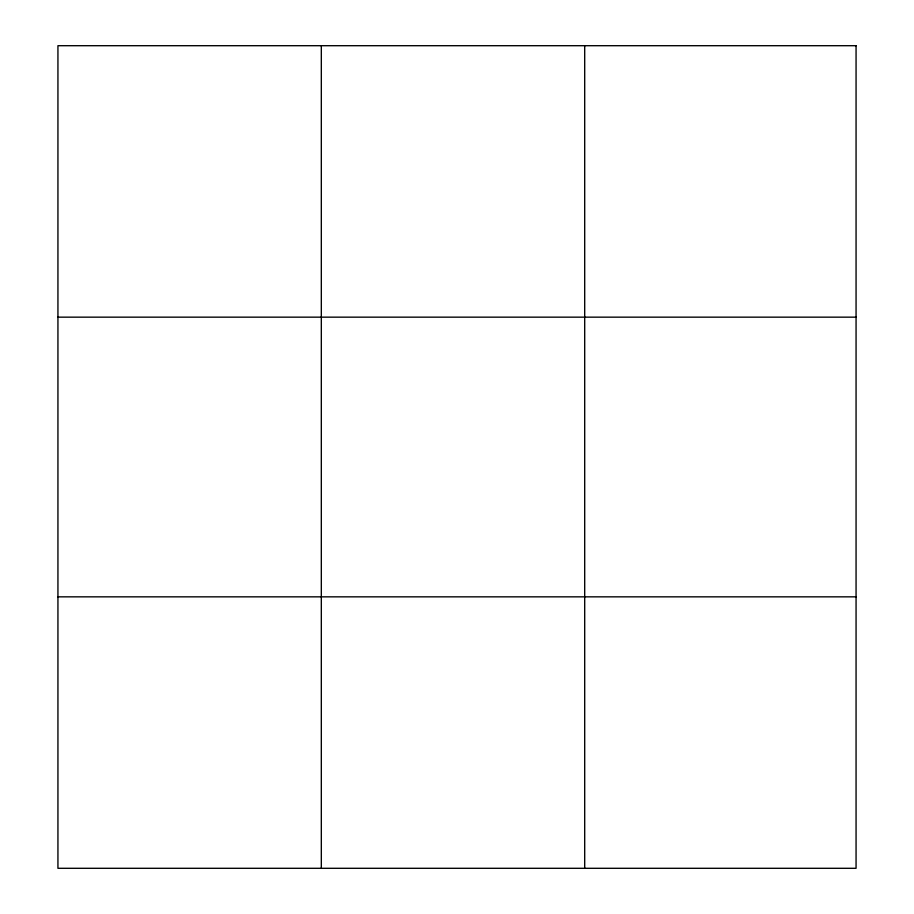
<?xml version="1.0" encoding="UTF-8"?>
<svg xmlns="http://www.w3.org/2000/svg" width="914" height="914" viewBox="0 0 914 914"><rect width="100%" height="100%" fill="white"/><g stroke="black" fill="none" stroke-linecap="round" stroke-linejoin="round"><path stroke-width="1.37" d="M321.317 868.3L321.317 45.7M584.697 868.3L584.697 45.7M57.936 317.158L856.064 317.158M57.936 596.842L856.064 596.842M856.064 45.7L856.064 868.3L57.936 868.3L57.936 45.7L856.064 45.7"/></g></svg>
